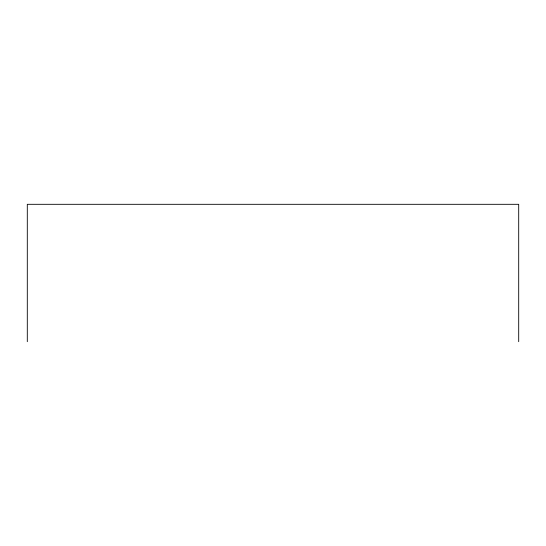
<?xml version="1.0" encoding="UTF-8"?>
<svg xmlns="http://www.w3.org/2000/svg" width="546" height="546" viewBox="0 0 546 546"><rect width="100%" height="100%" fill="white"/><g stroke="black" fill="none" stroke-linecap="round" stroke-linejoin="round"><path stroke-width="0.82" d="M518.7 341.687L518.7 204.313L27.3 204.313L27.3 341.687"/></g></svg>
